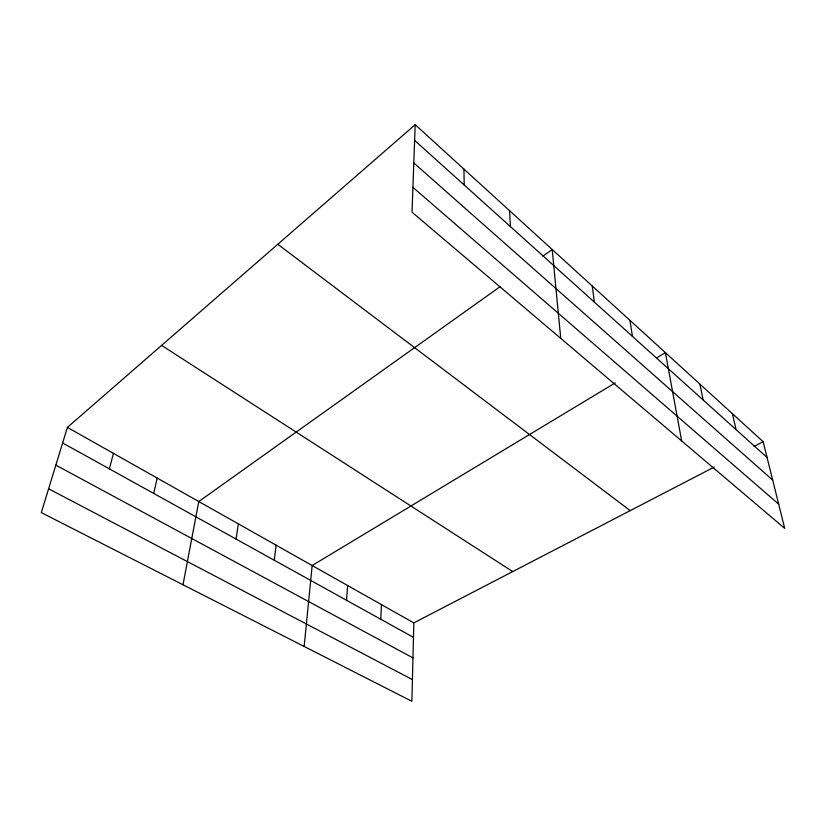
<?xml version="1.0" encoding="UTF-8"?>
<svg xmlns="http://www.w3.org/2000/svg" width="826" height="826" viewBox="0 0 826 826"><rect width="100%" height="100%" fill="white"/><g stroke="black" fill="none" stroke-linecap="round" stroke-linejoin="round"><path stroke-width="1.24" d="M714.211 467.062L413.826 622.887L411.885 701.315L41.3 512.616L67.402 427.393L415.189 124.685L763.131 441.683L784.7 528.372L412.019 212.199L415.189 124.685M380.765 619.252L381.457 604.622M346.548 600.285L347.612 585.52M304.154 646.459L312.176 565.521L615.298 382.841M274.232 560.224L276.142 545.191M236.009 539.037L238.394 523.88M183 584.767L198.787 501.537L500.329 286.508M153.729 493.442L157.198 478.058M109.373 468.858L113.451 453.381M542.868 256.174L552.202 249.514L560.751 338.381M656.691 357.885L665.405 352.64L681.677 440.97M754.035 446.401L763.131 441.683M48.6 488.796L412.422 679.602M55.848 465.131L412.959 657.878M62.631 442.963L413.465 637.373M67.402 427.393L413.826 622.887M161.597 345.402L512.719 571.582M277.794 244.269L630.217 510.633M412.917 187.337L778.67 504.139M413.805 162.949L772.682 480.061M414.621 140.379L767.075 457.521M732.394 413.671L736.049 429.603M699.87 384.038L703.194 400.042M629.918 320.312L632.468 336.399M592.263 286.002L594.338 302.089M509.528 210.63L510.458 226.613M463.954 169.113L464.191 184.983"/></g></svg>
